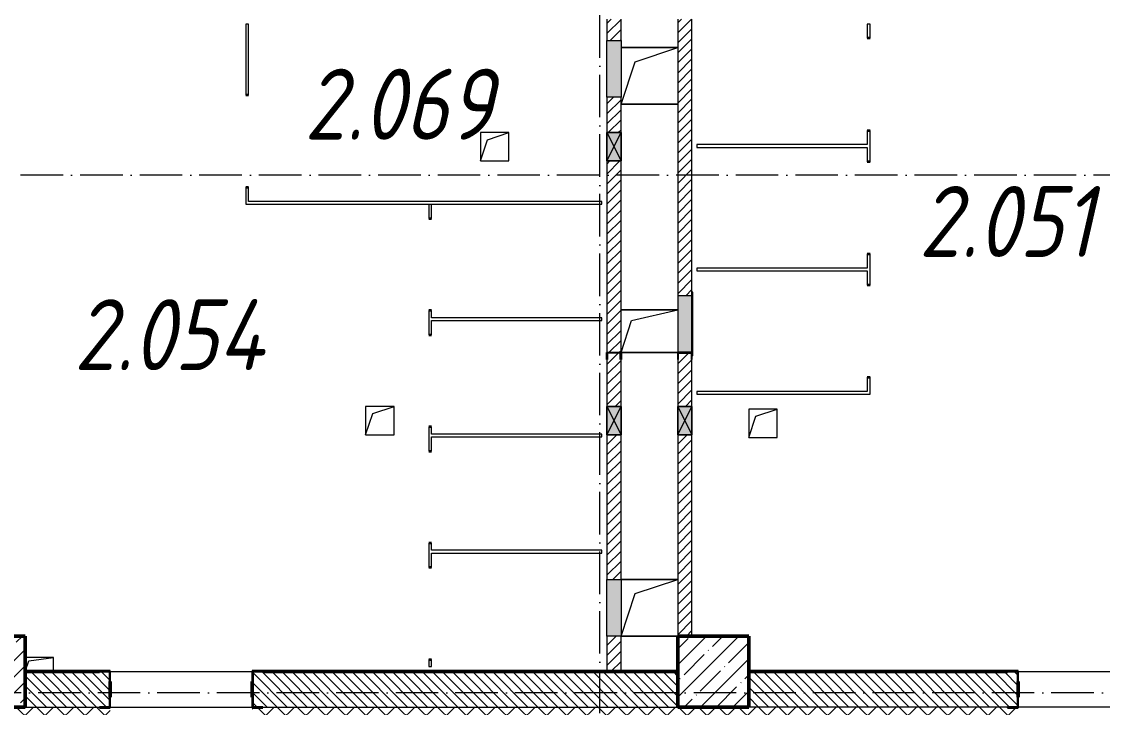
# Model space of a CAD drawing. Header units: millimetres. Extents: x -213536 to 1564669, y -45299 to 942238.
# Drawn here: x -9817 to -2199, y 457095 to 461929 of the extents above; entities that cross this region are included whole.
import ezdxf

# ---------------------------------------------------------------- set-up
doc = ezdxf.new("R2010")
doc.units = ezdxf.units.MM
doc.linetypes.add('50_200_ШТРИХ_1Т_ш5_п1_п1_', pattern=[700, 500, -100, 0, -100])
for name, color, linetype, lineweight in [('3.1) ЖБ окна 1.2 м', 102, 'Continuous', 30), ('A-DETL-GENF-OTLN', 7, 'Continuous', 9), ('A-DOOR-OPNG-MCUT', 7, 'Continuous', 35), ('A-FLOR-____-OTLN', 7, 'Continuous', 9), ('A-GENM-____-MCUT', 7, 'Continuous', 25), ('A-GENM-____-OTLN', 7, 'Continuous', 9), ('A-GENM-____-OTLN-1', 7, 'Continuous', 25), ('A-GLAZ-____-OTLN', 7, 'Continuous', 9), ('A-WALL-____-MCUT-2', 7, 'Continuous', 50), ('A-WALL-____-MCUT-3', 7, 'Continuous', 9), ('A-WALL-____-OTLN', 7, 'Continuous', 9), ('A-WALL-____-PATT-1', 7, 'Continuous', 9), ('A-WALL-FNSH-MCUT-1', 7, 'Continuous', 9), ('S-COLS-____-MCUT', 7, 'Continuous', 50), ('S-COLS-____-OTLN', 7, 'Continuous', 9), ('S-GRID-____-OTLN-1', 7, '50_200_ШТРИХ_1Т_ш5_п1_п1_', 9), ('Марки помещений', 7, 'Continuous', 9)]:
    doc.layers.add(name, color=color, linetype=linetype, lineweight=lineweight)
doc.layers.add('A-DOOR-____-OTLN-1', color=7, linetype='Continuous', lineweight=9, true_color=0xffffff)
doc.layers.add('A-GLAZ-____-OTLN-1', color=7, linetype='Continuous', lineweight=9, true_color=0xc0c0c0)
doc.styles.add('ISOCPEUR_I_3', font='isocpeui.ttf', dxfattribs={"width": 0.85, "height": 2.2})
pattern_1 = [(135, (-15591.663, 459015.94), (-35.35534, -35.35534), [])]
pattern_2 = [(45, (-15591.663, 459015.94), (-35.35534, 35.35534), [])]

# ---------------------------------------------------------------- blocks, each defined once
blk = doc.blocks.new('BSC_Колонна _Прямоугольная - 500х500-V64-АР1_План отверстий 2 этажа в осях 1-64_А-ГГ')
at = {"layer": 'S-COLS-____-OTLN'}
h = blk.add_hatch(dxfattribs=at)
h.set_pattern_fill('FP_93', color=256, style=0, pattern_type=2)
h.set_pattern_definition([(45, (-10650, 1668.96), (-114.0493, 114.0493), []), (45, (-10535.95, 1668.96), (-114.0493, 114.0493), [201.612, -40.322, 3.353, -36.97])])
h.paths.add_polyline_path([(-250, -250), (250, -250), (250, 250), (-250, 250)], flags=0)
at = {"layer": 'S-COLS-____-MCUT'}
for p, q in [((250, 250), (-250, 250)), ((-250, 250), (-250, -250)), ((250, -250), (250, 250)), ((-250, -250), (250, -250))]:
    blk.add_line(p, q, dxfattribs=at)
blk = doc.blocks.new('BSC_Колонна _Прямоугольная - 500х500-V84-АР1_План отверстий 2 этажа в осях 1-64_А-ГГ')
at = {"layer": 'S-COLS-____-OTLN'}
h = blk.add_hatch(dxfattribs=at)
h.set_pattern_fill('FP_113', color=256, style=0, pattern_type=2)
h.set_pattern_definition([(45, (-5550, 1668.96), (-114.0493, 114.0493), []), (45, (-5435.95, 1668.96), (-114.0493, 114.0493), [201.613, -40.323, 3.353, -36.97])])
h.paths.add_polyline_path([(-250, -250), (250, -250), (250, 250), (-250, 250)], flags=0)
at = {"layer": 'S-COLS-____-MCUT'}
for p, q in [((250, 250), (-250, 250)), ((-250, 250), (-250, -250)), ((250, -250), (250, 250)), ((-250, -250), (250, -250))]:
    blk.add_line(p, q, dxfattribs=at)
blk = doc.blocks.new('DOR_ДУ_распашная__1Ст_Прямоугольная_ШЕР - Вн_650х2100h_Кабинки С_у-17949503-АР1_План отверстий 2 этажа в осях 1-64_А-ГГ')
at = {"layer": 'A-DOOR-OPNG-MCUT'}
for p, q in [((-325, 10), (-325, -10)), ((325, -10), (325, 10))]:
    blk.add_line(p, q, dxfattribs=at)
blk = doc.blocks.new('DOR_ДУ_распашная__1Ст_Прямоугольная_ШЕР - Вн_650х2100h_Кабинки С_у-19996353-АР1_План отверстий 2 этажа в осях 1-64_А-ГГ')
at = {"layer": 'A-DOOR-OPNG-MCUT'}
for p, q in [((-325, 10), (-325, -10)), ((325, -10), (325, 10))]:
    blk.add_line(p, q, dxfattribs=at)
blk = doc.blocks.new('DOR_ДУ_распашная__1Ст_Прямоугольная_ШЕР - Вн_650х2100h_Кабинки С_у-17949507-АР1_План отверстий 2 этажа в осях 1-64_А-ГГ')
at = {"layer": 'A-DOOR-OPNG-MCUT'}
for p, q in [((-325, -10), (-325, 10)), ((325, 10), (325, -10))]:
    blk.add_line(p, q, dxfattribs=at)
blk = doc.blocks.new('Фахверк_СКБ_Уголок - 250_2700-27497298-АР1_План отверстий 2 этажа в осях 1-64_А-ГГ')
at = {"layer": 'A-GENM-____-MCUT'}
for p, q in [((200, 181), (125, 181)), ((125, 181), (125, 106)), ((131, 106), (131, 175)), ((131, 175), (200, 175)), ((200, 175), (200, 181)), ((125, 106), (131, 106)), ((131, -6), (125, -6)), ((125, -6), (125, -81)), ((131, -75), (131, -6)), ((200, -75), (131, -75)), ((200, -81), (200, -75)), ((125, -81), (200, -81))]:
    blk.add_line(p, q, dxfattribs=at)
blk = doc.blocks.new('154_Фахверк_СКБ_Швеллер - Тип_100_3960-28331862-АР1_План отверстий 2 этажа в осях 1-64_А-ГГ')
at = {"layer": 'A-GENM-____-MCUT'}
for p, q in [((175, 50), (125, 50)), ((125, 50), (125, -50)), ((128, 47), (175, 47)), ((128, -47), (128, 47)), ((175, 47), (175, 50)), ((125, -50), (175, -50)), ((175, -47), (128, -47)), ((175, -50), (175, -47))]:
    blk.add_line(p, q, dxfattribs=at)
blk = doc.blocks.new('154_Фахверк_СКБ_Швеллер - Тип_100_3960-28333271-АР1_План отверстий 2 этажа в осях 1-64_А-ГГ')
at = {"layer": 'A-GENM-____-MCUT'}
for p, q in [((125, 50), (175, 50)), ((125, -50), (125, 50)), ((128, 47), (128, -47)), ((175, 47), (128, 47)), ((175, 50), (175, 47)), ((175, -50), (125, -50)), ((128, -47), (175, -47)), ((175, -47), (175, -50))]:
    blk.add_line(p, q, dxfattribs=at)
blk = doc.blocks.new('AR_Отверстие Ниша - Лючок-32405868-АР1_План отверстий 2 этажа в осях 1-64_А-ГГ')
at = {"layer": 'A-GLAZ-____-OTLN'}
blk.add_hatch(color=256, dxfattribs=at).paths.add_polyline_path([(-200, -50), (200, -50), (200, 50), (-200, 50), (-200, -47)], flags=0)
for p, q in [((200, 50), (-200, 50)), ((200, -50), (200, 50)), ((-200, -50), (200, -50))]:
    blk.add_line(p, q, dxfattribs=at)
blk = doc.blocks.new('Л_Общий_Лючок - Лючок-29677405-АР1_План отверстий 2 этажа в осях 1-64_А-ГГ')
at = {"layer": 'A-GLAZ-____-OTLN-1'}
blk.add_hatch(color=256, dxfattribs=at).paths.add_polyline_path([(400, 0), (424, 0), (424, 6), (-24, 6), (-24, 0), (0, 0)], flags=0)
at = {"layer": 'A-GLAZ-____-OTLN'}
for p, q in [((424, 6), (-24, 6)), ((-24, 6), (-24, 0)), ((424, 6), (424, 0))]:
    blk.add_line(p, q, dxfattribs=at)
blk = doc.blocks.new('AR_Отверстие Ниша - Лючок-32405936-АР1_План отверстий 2 этажа в осях 1-64_А-ГГ')
at = {"layer": 'A-GLAZ-____-OTLN'}
blk.add_hatch(color=256, dxfattribs=at).paths.add_polyline_path([(-200, -50), (200, -50), (200, 50), (-200, 50)], flags=0)
for p, q in [((-200, 50), (200, 50)), ((-200, -50), (-200, 50)), ((200, 50), (200, -50)), ((200, -50), (-200, -50))]:
    blk.add_line(p, q, dxfattribs=at)
blk = doc.blocks.new('AR_Отверстие Ниша - Лючок-32405898-АР1_План отверстий 2 этажа в осях 1-64_А-ГГ')
at = {"layer": 'A-GLAZ-____-OTLN'}
blk.add_hatch(color=256, dxfattribs=at).paths.add_polyline_path([(-200, -50), (200, -50), (200, 50), (-200, 50)], flags=0)
for p, q in [((-200, 50), (200, 50)), ((-200, -50), (-200, 50)), ((200, 50), (200, -50)), ((200, -50), (-200, -50))]:
    blk.add_line(p, q, dxfattribs=at)
blk = doc.blocks.new('AR_Отверстие прямоугольное _в стене_ - AR_Отверстие прямоугольное _в стене__ВК-32402728-АР1_План отверстий 2 этажа в осях 1-64_А-ГГ')
at = {"layer": 'A-GLAZ-____-OTLN'}
blk.add_hatch(color=256, dxfattribs=at).paths.add_polyline_path([(-100, -50), (100, -50), (100, 50), (-100, 50)], flags=0)
at = {"layer": 'A-DETL-GENF-OTLN'}
for p, q in [((-100, -50), (-100, 50)), ((-100, 50), (100, 50)), ((100, 50), (-100, -50)), ((-100, 50), (100, -50)), ((100, 50), (-100, 50)), ((-100, 50), (-100, -50)), ((100, 50), (100, -50)), ((100, -50), (100, 50)), ((100, -50), (-100, -50)), ((-100, -50), (100, -50))]:
    blk.add_line(p, q, dxfattribs=at)
blk = doc.blocks.new('AR_Отверстие прямоугольное _в стене_ - AR_Отверстие прямоугольное _в стене__ВК-32402434-АР1_План отверстий 2 этажа в осях 1-64_А-ГГ')
at = {"layer": 'A-GLAZ-____-OTLN'}
blk.add_hatch(color=256, dxfattribs=at).paths.add_polyline_path([(-100, -50), (100, -50), (100, 50), (-100, 50)], flags=0)
at = {"layer": 'A-DETL-GENF-OTLN'}
for p, q in [((-100, -50), (-100, 50)), ((-100, 50), (100, 50)), ((100, 50), (-100, -50)), ((-100, 50), (100, -50)), ((100, 50), (-100, 50)), ((-100, 50), (-100, -50)), ((100, 50), (100, -50)), ((100, -50), (100, 50)), ((100, -50), (-100, -50)), ((-100, -50), (100, -50))]:
    blk.add_line(p, q, dxfattribs=at)
blk = doc.blocks.new('AR_Отверстие прямоугольное _в плите_ - AR_Отверстие прямоугольное _в плите_-30459207-АР1_План отверстий 2 этажа в осях 1-64_А-ГГ')
at = {"layer": 'A-GENM-____-OTLN'}
for p, q in [((100, 100), (-100, 100)), ((-100, 100), (-100, -100)), ((-50, 50), (100, 100)), ((100, -100), (100, 100)), ((-100, -100), (-50, 50)), ((-100, -100), (100, -100))]:
    blk.add_line(p, q, dxfattribs=at)
blk = doc.blocks.new('AR_Отверстие прямоугольное _в плите_ - AR_Отверстие прямоугольное _в плите_-30459211-АР1_План отверстий 2 этажа в осях 1-64_А-ГГ')
at = {"layer": 'A-GENM-____-OTLN'}
for p, q in [((200, 200), (-200, 200)), ((-100, 100), (200, 200)), ((-200, -200), (-100, 100)), ((-200, -200), (200, -200))]:
    blk.add_line(p, q, dxfattribs=at)
blk = doc.blocks.new('AR_Отверстие прямоугольное _в плите_ - AR_Отверстие прямоугольное _в плите_-30459214-АР1_План отверстий 2 этажа в осях 1-64_А-ГГ')
at = {"layer": 'A-GENM-____-OTLN'}
for p, q in [((200, 150), (-200, 150)), ((-125, 75), (200, 150)), ((-200, -150), (-125, 75)), ((-200, -150), (200, -150))]:
    blk.add_line(p, q, dxfattribs=at)
blk = doc.blocks.new('AR_Отверстие прямоугольное _в плите_ - AR_Отверстие прямоугольное _в плите_-30510746-АР1_План отверстий 2 этажа в осях 1-64_А-ГГ')
at = {"layer": 'A-GENM-____-OTLN'}
for p, q in [((100, 50), (-100, 50)), ((-100, -50), (-75, 25)), ((-75, 25), (100, 50)), ((100, -50), (100, 50))]:
    blk.add_line(p, q, dxfattribs=at)
blk = doc.blocks.new('2этаж')
at = {"layer": 'S-GRID-____-OTLN-1', "color": 251, "ltscale": 0.6, "true_color": 0x636466}
for p, q in [((-5741.7, 454533.3), (-5741.7, 508896.9)), ((88359, 460847), (-20260.4, 460847)), ((88482.7, 457197), (-20260.4, 457197))]:
    blk.add_line(p, q, dxfattribs=at)

msp = doc.modelspace()

# ---------------------------------------------------------------- hatches: boundary and pattern name
at = {"layer": 'A-WALL-____-PATT-1'}
h = msp.add_hatch(dxfattribs=at)
h.set_pattern_fill('FP_5', color=256, style=0, pattern_type=2)
h.set_pattern_definition(pattern_2)
h.paths.add_polyline_path([(-5591.7, 457347), (-5591.7, 457597), (-5691.7, 457597), (-5691.7, 457347)], flags=0)
h.paths.add_polyline_path([(-5691.7, 457997), (-5591.7, 457997), (-5591.7, 459017), (-5691.7, 459017), (-5691.7, 458031.9)], flags=0)
h.paths.add_polyline_path([(-5691.7, 459217), (-5591.7, 459217), (-5591.7, 459547), (-5594.7, 459547), (-5594.7, 459594), (-5688.7, 459594), (-5688.7, 459547), (-5691.7, 459547)], flags=0)
h.paths.add_polyline_path([(-5594.7, 459597), (-5591.7, 459597), (-5591.7, 460947), (-5691.7, 460947), (-5691.7, 459597), (-5688.5, 459597)], flags=0)
h.paths.add_polyline_path([(-5591.7, 461147), (-5591.7, 461397), (-5691.7, 461397), (-5691.7, 461147)], flags=0)
h.paths.add_polyline_path([(-5691.7, 461797), (-5591.7, 461797), (-5591.7, 461947), (-5691.7, 461947)], flags=0)
h = msp.add_hatch(dxfattribs=at)
h.set_pattern_fill('FP_5', color=256, style=0, pattern_type=2)
h.set_pattern_definition(pattern_2)
h.paths.add_polyline_path([(-5191.7, 457597), (-5091.7, 457597), (-5091.7, 459017), (-5191.7, 459017), (-5191.7, 458031.9)], flags=0)
h.paths.add_polyline_path([(-5091.7, 459217), (-5091.7, 459547), (-5094.7, 459547), (-5094.7, 459594), (-5188.7, 459594), (-5188.7, 459547), (-5191.7, 459547), (-5191.7, 459217), (-5094.7, 459217)], flags=0)
h.paths.add_polyline_path([(-5091.7, 459997), (-5091.7, 461947), (-5191.7, 461947), (-5191.7, 459997)], flags=0)
h = msp.add_hatch(dxfattribs=at)
h.set_pattern_fill('FP_6', color=256, style=0, pattern_type=2)
h.set_pattern_definition(pattern_1)
h.paths.add_polyline_path([(-5191.7, 457097), (-5191.7, 457347), (-8185.7, 457347), (-8185.7, 457278), (-8191.7, 457278), (-8191.7, 457166), (-8185.7, 457166), (-8185.7, 457097), (-6768, 457097)], flags=0)
h.paths.add_polyline_path([(-9266.7, 457097), (-9197.7, 457097), (-9197.7, 457166), (-9191.7, 457166), (-9191.7, 457278), (-9197.7, 457278), (-9197.7, 457347), (-9791.7, 457347), (-9791.7, 457097)], flags=0)
h = msp.add_hatch(dxfattribs=at)
h.set_pattern_fill('FP_6', color=256, style=0, pattern_type=2)
h.set_pattern_definition(pattern_1)
h.paths.add_polyline_path([(-2866.7, 457097), (-2797.7, 457097.8), (-2797.7, 457166), (-2791.7, 457166), (-2791.7, 457278), (-2797.7, 457278), (-2797.7, 457347), (-4691.7, 457347), (-4691.7, 457097), (-3233.1, 457097)], flags=0)
h.paths.add_polyline_path([(-1716.7, 457097), (-1191.7, 457097), (-1191.7, 457347), (-1785.7, 457347), (-1785.7, 457278), (-1791.7, 457278), (-1791.7, 457166), (-1785.7, 457166), (-1785.7, 457097)], flags=0)
h = msp.add_hatch(dxfattribs=at)
h.set_pattern_fill('FP_1', color=256, style=0, pattern_type=2)
h.set_pattern_definition([(45, (-15591.66, 459015.94), (-70.71068, 70.71068), []), (135, (-15591.66, 459015.94), (-70.71068, -70.71068), [])])
h.paths.add_polyline_path([(85658.3, 456997), (85658.3, 457097), (76633.3, 457097), (76633.3, 457091), (76558.3, 457091), (76558.3, 456997), (85158.3, 456997)], flags=0)
h.paths.add_polyline_path([(74758.3, 456997), (74758.3, 457091), (74683.3, 457091), (74683.3, 457097), (66808.3, 457097), (66808.3, 456997), (74535.3, 456997)], flags=0)
h.paths.add_polyline_path([(65308.3, 456997), (65808.3, 456997), (65808.3, 457097), (64683.3, 457097), (64683.3, 457091), (64608.3, 457091), (64608.3, 456997), (64683.3, 456997)], flags=0)
h.paths.add_polyline_path([(55408.3, 456997), (56808.3, 456997), (56808.3, 457097), (55483.3, 457097), (55483.3, 457091), (55408.3, 457091)], flags=0)
h.paths.add_polyline_path([(53258.3, 456997), (53608.3, 456997), (53608.3, 457091), (53533.3, 457091), (53533.3, 457097), (52483.3, 457097), (52483.3, 457091), (52408.3, 457091), (52408.3, 456997), (52758.3, 456997)], flags=0)
h.paths.add_polyline_path([(50608, 456997), (50608, 457091), (50533.3, 457091), (50533.3, 457097), (49483.3, 457097), (49483.3, 457091), (49408.3, 457091), (49408.3, 456997), (49790.8, 456997)], flags=0)
h.paths.add_polyline_path([(47608.3, 456997), (47608.3, 457091), (47533.3, 457091), (47533.3, 457097), (46483.3, 457097), (46483.3, 457091), (46408.3, 457091), (46408.3, 456997), (47139.6, 456997)], flags=0)
h.paths.add_polyline_path([(43758.3, 456997), (44608.3, 456997), (44608.3, 457091), (44533.3, 457091), (44533.3, 457097), (43483.3, 457097), (43483.3, 457091), (43408.3, 457091), (43408.3, 456997), (43604.7, 456997)], flags=0)
h.paths.add_polyline_path([(38302.3, 456997), (38608.3, 456997), (38608.3, 457091), (38533.3, 457091), (38533.3, 457097), (37483.3, 457097), (37483.3, 457091), (37408.3, 457091), (37408.3, 456997), (38258.3, 456997)], flags=0)
h.paths.add_polyline_path([(34408.3, 456997), (35608.3, 456997), (35608.3, 457091), (35533.3, 457091), (35533.3, 457097), (34483.3, 457097), (34483.3, 457091), (34408.3, 457091)], flags=0)
h.paths.add_polyline_path([(32116.2, 456997), (32608.3, 456997), (32608.3, 457091), (32533.3, 457091), (32533.3, 457097), (31483.3, 457097), (31483.3, 457091), (31408.3, 457091), (31408.3, 456997), (31483.3, 456997)], flags=0)
h.paths.add_polyline_path([(29465, 456997), (29608.3, 456997), (29608.3, 457091), (29533.3, 457091), (29533.3, 457097), (28483.3, 457097), (28483.3, 457091), (28408.3, 457091), (28408.3, 456997), (29258.3, 456997)], flags=0)
h.paths.add_polyline_path([(26608.3, 456997), (26608.3, 457091), (26533.3, 457091), (26533.3, 457097), (25483.3, 457097), (25483.3, 457091), (25408.3, 457091), (25408.3, 456997), (26533.3, 456997)], flags=0)
h.paths.add_polyline_path([(23608.3, 456997), (23608.3, 457091), (23533.3, 457091.6), (23533.3, 457097), (22208.3, 457097), (22208.3, 456997), (23602.3, 456997)], flags=0)
h.paths.add_polyline_path([(19208.3, 456997), (20408.3, 456997), (20408.3, 457091), (20333.3, 457091), (20333.3, 457097), (19208.3, 457097)], flags=0)
h.paths.add_polyline_path([(17402.3, 456997), (17408.3, 456997), (17408.3, 457091), (17333.3, 457091), (17333.3, 457097), (16283.3, 457097), (16283.3, 457091), (16208.3, 457091), (16209, 456997), (17333.3, 456997)], flags=0)
h.paths.add_polyline_path([(14333.3, 456997), (14408.3, 456997), (14408.3, 457091), (14333.3, 457091), (14333.3, 457097), (13208.3, 457097), (13208.3, 456997), (13708.3, 456997)], flags=0)
h.paths.add_polyline_path([(10708.3, 456997), (11408.3, 456997), (11408.3, 457091), (11333.3, 457091), (11333.3, 457097), (10208.3, 457097), (10208.3, 456997)], flags=0)
h.paths.add_polyline_path([(8408.3, 456997), (8408.3, 457091), (8333.3, 457091), (8333.3, 457097), (7283.3, 457097), (7283.3, 457091), (7208.3, 457091), (7208.3, 456997), (7371.7, 456997)], flags=0)
h.paths.add_polyline_path([(5333.3, 456997), (5408.3, 456997), (5408.3, 457091), (5333.3, 457091), (5333.3, 457097), (4208.3, 457097), (4208.3, 456997), (4720.5, 456997)], flags=0)
h.paths.add_polyline_path([(1208.3, 456997), (2408.3, 456997), (2408.3, 457091), (2333.3, 457091), (2333.3, 457097), (1208.3, 457097)], flags=0)
h.paths.add_polyline_path([(-591.7, 456997), (-591.7, 457091), (-666.7, 457091), (-666.7, 457097), (-1716.7, 457097), (-1716.7, 457091), (-1791.7, 457091), (-1791.7, 456997), (-691.7, 456997)], flags=0)
h.paths.add_polyline_path([(-2791.7, 456997), (-2791.7, 457091), (-2866.7, 457091), (-2866.7, 457097), (-8116.7, 457097), (-8116.7, 457091), (-8191.7, 457091), (-8191.7, 456997), (-3233.1, 456997)], flags=0)
h.paths.add_polyline_path([(-10291.7, 456997), (-9191.7, 456997), (-9191.7, 457091), (-9266.7, 457091), (-9266.7, 457097), (-18041.7, 457097), (-18041.7, 456997), (-10303, 456997)], flags=0)

# ---------------------------------------------------------------- linework, layer by layer
at = {"layer": 'A-FLOR-____-OTLN'}
for p, q in [((-5591.7, 461747), (-5191.7, 461747)), ((-5191.7, 461347), (-5591.7, 461347)), ((-5591.7, 459897), (-5191.7, 459897)), ((-5191.7, 459597), (-5591.7, 459597)), ((-5591.7, 457997), (-5191.7, 457997)), ((-5191.7, 457597), (-5591.7, 457597))]:
    msp.add_line(p, q, dxfattribs=at)
at = {"layer": 'A-WALL-____-MCUT-2'}
for p, q in [((-9266.7, 457347), (-9791.7, 457347)), ((-5191.7, 457347), (-8116.7, 457347)), ((-2866.7, 457347), (-4691.7, 457347)), ((-9191.7, 457166), (-9191.7, 457278)), ((-8191.7, 457278), (-8191.7, 457166)), ((-2791.7, 457166), (-2791.7, 457278))]:
    msp.add_line(p, q, dxfattribs=at)
at = {"layer": 'A-WALL-____-MCUT-3'}
for p, q in [((-9791.7, 457097), (-9266.7, 457097)), ((-8116.7, 457097), (-5191.7, 457097)), ((-2866.7, 457097), (-4691.7, 457097))]:
    msp.add_line(p, q, dxfattribs=at)
at = {"layer": 'A-WALL-____-OTLN'}
for p, q in [((-9191.7, 457347), (-8191.7, 457347)), ((-2791.7, 457347), (-1791.7, 457347)), ((-9191.7, 457097), (-8191.7, 457097)), ((-2791.7, 457097), (-2791.7, 457097)), ((-1791.7, 457097), (-2791.7, 457097))]:
    msp.add_line(p, q, dxfattribs=at)
at = {"layer": 'A-WALL-FNSH-MCUT-1'}
for p, q in [((-8216.7, 461912), (-8236.7, 461912)), ((-8236.7, 461912), (-8236.7, 461412)), ((-8216.7, 461412), (-8216.7, 461912)), ((-5691.7, 461947), (-5691.7, 461797)), ((-5591.7, 461797), (-5591.7, 461947)), ((-5191.7, 461947), (-5191.7, 459997)), ((-5091.7, 459997), (-5091.7, 461947)), ((-3836.7, 461912), (-3856.7, 461912)), ((-3856.7, 461912), (-3856.7, 461812)), ((-3836.7, 461812), (-3836.7, 461912)), ((-5691.7, 461397), (-5691.7, 461147)), ((-5591.7, 461147), (-5591.7, 461397)), ((-3856.7, 461162), (-3856.7, 461062)), ((-3836.7, 460942), (-3836.7, 461162)), ((-3856.7, 461062), (-5056.7, 461062)), ((-5056.7, 461062), (-5056.7, 461042)), ((-5056.7, 461042), (-3856.7, 461042)), ((-3856.7, 461042), (-3856.7, 460942)), ((-5691.7, 460947), (-5691.7, 459597)), ((-5591.7, 459597), (-5591.7, 460947)), ((-8236.7, 460762), (-8236.7, 460642)), ((-8216.7, 460662), (-8216.7, 460762)), ((-5726.7, 460662), (-8216.7, 460662)), ((-5726.7, 460642), (-5726.7, 460662)), ((-8236.7, 460642), (-5726.7, 460642)), ((-6946.7, 460642), (-6946.7, 460542)), ((-6926.7, 460542), (-6926.7, 460642)), ((-3856.7, 460292), (-3856.7, 460192)), ((-3836.7, 460072), (-3836.7, 460292)), ((-3856.7, 460192), (-5056.7, 460192)), ((-5056.7, 460192), (-5056.7, 460172)), ((-5056.7, 460172), (-3856.7, 460172)), ((-3856.7, 460172), (-3856.7, 460072)), ((-6946.7, 459892), (-6946.7, 459722)), ((-6926.7, 459842), (-6926.7, 459892)), ((-5726.7, 459842), (-6926.7, 459842)), ((-6926.7, 459722), (-6926.7, 459822)), ((-6926.7, 459822), (-5726.7, 459822)), ((-5726.7, 459822), (-5726.7, 459842)), ((-5691.7, 459547), (-5691.7, 459217)), ((-5591.7, 459217), (-5591.7, 459547)), ((-5191.7, 459547), (-5191.7, 459217)), ((-5091.7, 459217), (-5091.7, 459547)), ((-3856.7, 459422), (-3856.7, 459322)), ((-3836.7, 459302), (-3836.7, 459422)), ((-3856.7, 459322), (-5056.7, 459322)), ((-5056.7, 459322), (-5056.7, 459302)), ((-5056.7, 459302), (-3836.7, 459302)), ((-6946.7, 459072), (-6946.7, 458902)), ((-6926.7, 459022), (-6926.7, 459072)), ((-5726.7, 459022), (-6926.7, 459022)), ((-6926.7, 458902), (-6926.7, 459002)), ((-6926.7, 459002), (-5726.7, 459002)), ((-5726.7, 459002), (-5726.7, 459022)), ((-5691.7, 459017), (-5691.7, 457997)), ((-5591.7, 457997), (-5591.7, 459017)), ((-5191.7, 459017), (-5191.7, 457597)), ((-5091.7, 457597), (-5091.7, 459017)), ((-6946.7, 458252), (-6946.7, 458082)), ((-6926.7, 458202), (-6926.7, 458252)), ((-5726.7, 458202), (-6926.7, 458202)), ((-6926.7, 458082), (-6926.7, 458182)), ((-6926.7, 458182), (-5726.7, 458182)), ((-5726.7, 458182), (-5726.7, 458202)), ((-5691.7, 457597), (-5691.7, 457347)), ((-5591.7, 457347), (-5591.7, 457597)), ((-6946.7, 457432), (-6946.7, 457382)), ((-6946.7, 457382), (-6926.7, 457382)), ((-6926.7, 457382), (-6926.7, 457432)), ((-5691.7, 457347), (-5591.7, 457347))]:
    msp.add_line(p, q, dxfattribs=at)

# ---------------------------------------------------------------- block references
at = {"layer": '3.1) ЖБ окна 1.2 м'}
msp.add_blockref('2этаж', (0, 0), dxfattribs=at)
at = {"layer": 'A-DOOR-____-OTLN-1'}
for name, p, rotation in [('DOR_ДУ_распашная__1Ст_Прямоугольная_ШЕР - Вн_650х2100h_Кабинки С_у-17949503-АР1_План отверстий 2 этажа в осях 1-64_А-ГГ', (-3846.7, 461487), 269.9999999999989), ('DOR_ДУ_распашная__1Ст_Прямоугольная_ШЕР - Вн_650х2100h_Кабинки С_у-19996353-АР1_План отверстий 2 этажа в осях 1-64_А-ГГ', (-8226.7, 461087), 90), ('DOR_ДУ_распашная__1Ст_Прямоугольная_ШЕР - Вн_650х2100h_Кабинки С_у-17949503-АР1_План отверстий 2 этажа в осях 1-64_А-ГГ', (-3846.7, 460617), 269.9999999999989), ('DOR_ДУ_распашная__1Ст_Прямоугольная_ШЕР - Вн_650х2100h_Кабинки С_у-17949507-АР1_План отверстий 2 этажа в осях 1-64_А-ГГ', (-6936.7, 460217), 270.0000000000007), ('DOR_ДУ_распашная__1Ст_Прямоугольная_ШЕР - Вн_650х2100h_Кабинки С_у-17949503-АР1_План отверстий 2 этажа в осях 1-64_А-ГГ', (-3846.7, 459747), 269.9999999999989), ('DOR_ДУ_распашная__1Ст_Прямоугольная_ШЕР - Вн_650х2100h_Кабинки С_у-17949507-АР1_План отверстий 2 этажа в осях 1-64_А-ГГ', (-6936.7, 459397), 270.0000000000007), ('DOR_ДУ_распашная__1Ст_Прямоугольная_ШЕР - Вн_650х2100h_Кабинки С_у-17949507-АР1_План отверстий 2 этажа в осях 1-64_А-ГГ', (-6936.7, 458577), 270.0000000000007), ('DOR_ДУ_распашная__1Ст_Прямоугольная_ШЕР - Вн_650х2100h_Кабинки С_у-19996353-АР1_План отверстий 2 этажа в осях 1-64_А-ГГ', (-6936.7, 457757), 90.00000000000065)]:
    msp.add_blockref(name, p, dxfattribs=dict(at, rotation=rotation))
at = {"layer": 'A-GENM-____-OTLN'}
for name, p in [('AR_Отверстие прямоугольное _в плите_ - AR_Отверстие прямоугольное _в плите_-30459211-АР1_План отверстий 2 этажа в осях 1-64_А-ГГ', (-5391.7, 461547)), ('AR_Отверстие прямоугольное _в плите_ - AR_Отверстие прямоугольное _в плите_-30459207-АР1_План отверстий 2 этажа в осях 1-64_А-ГГ', (-6481.7, 461047)), ('AR_Отверстие прямоугольное _в плите_ - AR_Отверстие прямоугольное _в плите_-30459214-АР1_План отверстий 2 этажа в осях 1-64_А-ГГ', (-5391.7, 459747)), ('AR_Отверстие прямоугольное _в плите_ - AR_Отверстие прямоугольное _в плите_-30459207-АР1_План отверстий 2 этажа в осях 1-64_А-ГГ', (-7291.7, 459117)), ('AR_Отверстие прямоугольное _в плите_ - AR_Отверстие прямоугольное _в плите_-30459207-АР1_План отверстий 2 этажа в осях 1-64_А-ГГ', (-4591.7, 459097)), ('AR_Отверстие прямоугольное _в плите_ - AR_Отверстие прямоугольное _в плите_-30459211-АР1_План отверстий 2 этажа в осях 1-64_А-ГГ', (-5391.7, 457797)), ('AR_Отверстие прямоугольное _в плите_ - AR_Отверстие прямоугольное _в плите_-30510746-АР1_План отверстий 2 этажа в осях 1-64_А-ГГ', (-9691.7, 457397))]:
    msp.add_blockref(name, p, dxfattribs=at)
at = {"layer": 'A-GENM-____-OTLN-1'}
for name, p, rotation in [('154_Фахверк_СКБ_Швеллер - Тип_100_3960-28333271-АР1_План отверстий 2 этажа в осях 1-64_А-ГГ', (-5641.7, 459722), 269.9999999999997), ('154_Фахверк_СКБ_Швеллер - Тип_100_3960-28331862-АР1_План отверстий 2 этажа в осях 1-64_А-ГГ', (-5141.7, 459722), 269.9999999999997), ('Фахверк_СКБ_Уголок - 250_2700-27497298-АР1_План отверстий 2 этажа в осях 1-64_А-ГГ', (-9066.7, 457272), 180), ('Фахверк_СКБ_Уголок - 250_2700-27497298-АР1_План отверстий 2 этажа в осях 1-64_А-ГГ', (-2666.7, 457272), 180)]:
    msp.add_blockref(name, p, dxfattribs=dict(at, rotation=rotation))
msp.add_blockref('Фахверк_СКБ_Уголок - 250_2700-27497298-АР1_План отверстий 2 этажа в осях 1-64_А-ГГ', (-8316.7, 457172), dxfattribs=at)
at = {"layer": 'A-GLAZ-____-OTLN'}
for name, p, rotation in [('AR_Отверстие Ниша - Лючок-32405898-АР1_План отверстий 2 этажа в осях 1-64_А-ГГ', (-5641.7, 461597), 89.9999999999997), ('AR_Отверстие прямоугольное _в стене_ - AR_Отверстие прямоугольное _в стене__ВК-32402434-АР1_План отверстий 2 этажа в осях 1-64_А-ГГ', (-5641.7, 461047), 89.9999999999997), ('AR_Отверстие Ниша - Лючок-32405868-АР1_План отверстий 2 этажа в осях 1-64_А-ГГ', (-5141.7, 459797), 89.9999999999997), ('Л_Общий_Лючок - Лючок-29677405-АР1_План отверстий 2 этажа в осях 1-64_А-ГГ', (-5091.7, 459997), 269.9999999999996), ('AR_Отверстие прямоугольное _в стене_ - AR_Отверстие прямоугольное _в стене__ВК-32402434-АР1_План отверстий 2 этажа в осях 1-64_А-ГГ', (-5641.7, 459117), 89.9999999999997), ('AR_Отверстие прямоугольное _в стене_ - AR_Отверстие прямоугольное _в стене__ВК-32402728-АР1_План отверстий 2 этажа в осях 1-64_А-ГГ', (-5141.7, 459117), 89.9999999999997), ('AR_Отверстие Ниша - Лючок-32405936-АР1_План отверстий 2 этажа в осях 1-64_А-ГГ', (-5641.7, 457797), 89.9999999999997)]:
    msp.add_blockref(name, p, dxfattribs=dict(at, rotation=rotation))
at = {"layer": 'S-COLS-____-OTLN'}
for name, p in [('BSC_Колонна _Прямоугольная - 500х500-V84-АР1_План отверстий 2 этажа в осях 1-64_А-ГГ', (-10041.7, 457347)), ('BSC_Колонна _Прямоугольная - 500х500-V64-АР1_План отверстий 2 этажа в осях 1-64_А-ГГ', (-4941.7, 457347))]:
    msp.add_blockref(name, p, dxfattribs=at)

# ---------------------------------------------------------------- texts
at = {"layer": 'Марки помещений', "char_height": 500, "attachment_point": 1, "style": 'ISOCPEUR_I_3'}
for s, insert, width in [('2.069', (-7824.7, 461597.4), 785.654), ('2.051', (-3492.9, 460770.5), 737.552), ('2.054', (-9447.8, 459972.3), 817.721)]:
    msp.add_mtext(s, dxfattribs=dict(at, insert=insert, width=width))

doc.saveas('drawing.dxf')
